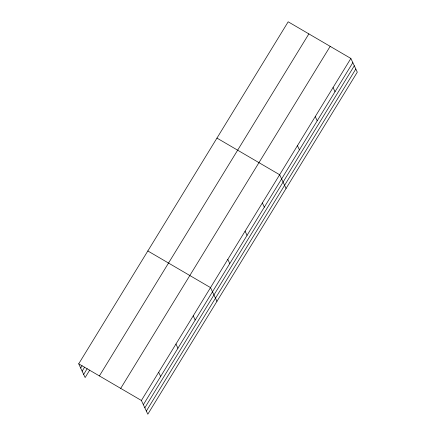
<?xml version="1.0" encoding="UTF-8"?>
<svg xmlns="http://www.w3.org/2000/svg" width="436" height="436" viewBox="0 0 436 436"><rect width="100%" height="100%" fill="white"/><g stroke="black" fill="none" stroke-linecap="round" stroke-linejoin="round"><path stroke-width="0.65" d="M78.709 363.831L288.18 21.8L350.866 58.446L357.291 72.169L147.82 414.2L141.395 400.477L78.709 363.831L85.134 377.554L89.723 370.066M80.676 368.028L82.088 365.728M82.148 371.172L84.617 367.139M83.663 374.41L87.189 368.654M99.397 375.925L308.862 33.894M120.707 388.383L330.177 46.352M141.395 400.477L350.866 58.446M143.362 404.679L352.828 62.648M144.834 407.818L354.305 65.787M146.349 411.055L355.82 69.024M216.959 138.092L279.645 174.738L286.07 188.461M147.831 250.962L210.517 287.607L216.948 301.331M333.06 87.522L335.028 91.718M315.255 116.592L317.223 120.788M297.45 145.662L299.418 149.864M262.363 202.953L264.33 207.155M245.081 231.173L247.049 235.369M227.799 259.387L229.767 263.589M193.235 315.822L195.203 320.024M175.959 344.042L177.926 348.239M158.677 372.262L160.644 376.459"/></g></svg>
